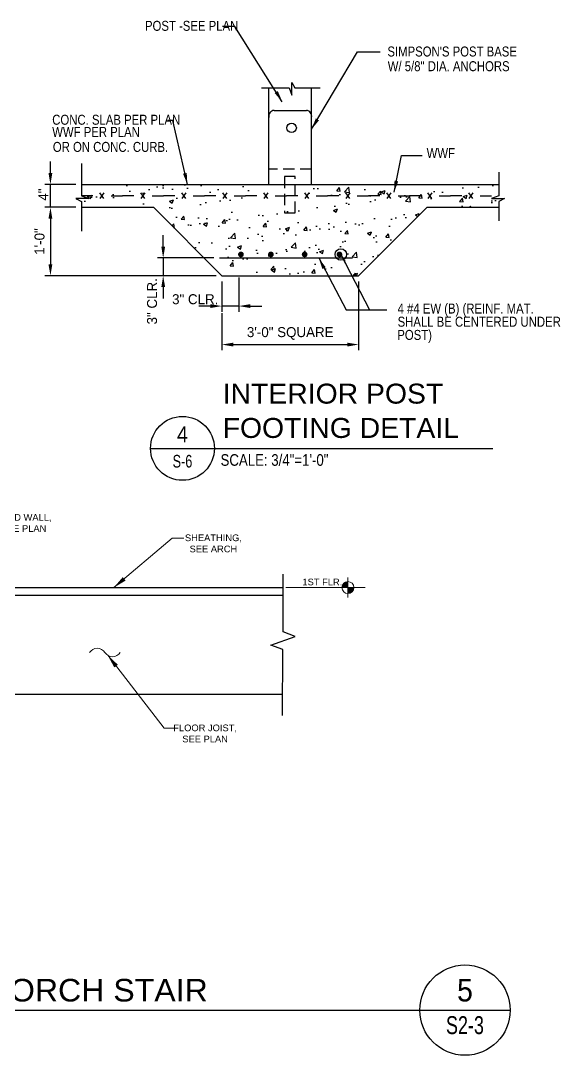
# Model space of a CAD drawing. Extents: x 4834 to 83801, y -13735 to 32221.
# Drawn here: x 11089.6 to 11184.2, y -5159.3 to -4977.9 of the extents above; entities that cross this region are included whole.
import ezdxf
from ezdxf.enums import TextEntityAlignment as Align

# ---------------------------------------------------------------- set-up
doc = ezdxf.new("R2010")
doc.units = 0
doc.header["$LTSCALE"] = 8
doc.header["$MEASUREMENT"] = 0
doc.linetypes.add('HIDDEN', pattern=[0.375, 0.25, -0.125])
doc.layers.get('0').update_dxf_attribs({"lineweight": 9})
doc.layers.get('DefPoints').update_dxf_attribs({"color": 17})
for name, color, linetype in [('CMU', 3, 'Continuous'), ('S-ANNO-PATT', 101, 'Continuous'), ('S-DIM', 3, 'Continuous'), ('S-DIMS', 2, 'Continuous'), ('S-MARK', 3, 'Continuous'), ('S-SECT-MISC', 134, 'Continuous'), ('S-SECT-RBAR', 4, 'Continuous'), ('s-text', 6, 'Continuous'), ('STEEL', 7, 'Continuous')]:
    doc.layers.add(name, color=color, linetype=linetype)
doc.layers.add('DIM_DA', color=4, linetype='Continuous', lineweight=25)
doc.layers.add('TEXT', color=6, linetype='Continuous', lineweight=25)
doc.styles.add('ROOMS', font='arial.ttf', dxfattribs={"height": 8})
doc.styles.get("Standard").update_dxf_attribs({"font": 'stylu.ttf'})
doc.dimstyles.new('Forum 24', dxfattribs={"dimscale": 24, "dimtxt": 0.1875, "dimasz": 0.09375, "dimexe": 0.0625, "dimexo": 0.0625, "dimgap": 0.125, "dimtad": 1, "dimdec": 4, "dimrnd": 1, "dimzin": 7, "dimdsep": 46, "dimlunit": 4, "dimtxsty": 'Standard', "dimblk": 'OBLIQUE', "dimblk1": 'DIMTICK', "dimblk2": 'OBLIQUE', "dimcen": -0.0625, "dimdle": 0.125, "dimclrd": 256, "dimclre": 256, "dimclrt": 256, "dimadec": 0, "dimazin": 0, "dimtfac": 1, "dimtdec": 4, "dimtmove": 1, "dimatfit": 3, "dimfxl": 0.0625, "dimtvp": 1.2, "dimfrac": 2, "dimtolj": 1, "dimtzin": 7, "dimlwd": 13, "dimarcsym": 0})
doc.dimstyles.new('STD-16', dxfattribs={"dimscale": 16, "dimtxt": 0.109375, "dimasz": 0.125, "dimexe": 0.0625, "dimexo": 0.0625, "dimgap": 0.0625, "dimtad": 1, "dimdec": 4, "dimzin": 3, "dimdsep": 46, "dimlunit": 4, "dimtxsty": 'Standard', "dimcen": 0.09375, "dimclrd": 256, "dimclre": 256, "dimclrt": 50, "dimadec": 0, "dimazin": 0, "dimtfac": 1, "dimtdec": 4, "dimtmove": 2, "dimatfit": 3, "dimfxl": 1, "dimfrac": 2, "dimtolj": 1, "dimtzin": 0, "dimarcsym": 0})
doc.dimstyles.new('STD-16$7', dxfattribs={"dimscale": 16, "dimtxt": 0.09375, "dimasz": 0.125, "dimexe": 0.0625, "dimexo": 0.0625, "dimgap": 0.0625, "dimtad": 1, "dimdec": 4, "dimzin": 3, "dimdsep": 46, "dimlunit": 4, "dimtxsty": 'Standard', "dimcen": 0.0625, "dimdle": 0.0625, "dimclrd": 256, "dimclre": 4, "dimclrt": 6, "dimadec": 0, "dimazin": 0, "dimtfac": 1, "dimtdec": 4, "dimtix": 1, "dimtmove": 2, "dimatfit": 3, "dimfxl": 1, "dimfrac": 1, "dimtolj": 1, "dimtzin": 0, "dimarcsym": 0})

# ---------------------------------------------------------------- blocks, each defined once
blk = doc.blocks.new('*D2835')
at = {"layer": 'DefPoints', "color": 0, "transparency": 16777216}
for p in [(11100.21, -5010.58), (11094.77, -5022.58), (11124.82, -5022.58)]:
    blk.add_point(p, dxfattribs=at)
at = {"layer": 's-text', "lineweight": -2, "transparency": 16777216}
for p, q in [((11099.21, -5010.58), (11093.77, -5010.58)), ((11094.77, -5012.58), (11094.77, -5020.58)), ((11123.82, -5022.58), (11093.77, -5022.58))]:
    blk.add_line(p, q, dxfattribs=at)
at = {"layer": 's-text', "transparency": 16777216}
for points in [[(11094.43, -5012.58), (11095.1, -5012.58), (11094.77, -5010.58)], [(11094.43, -5020.58), (11095.1, -5020.58), (11094.77, -5022.58)]]:
    blk.add_solid(points, dxfattribs=at)
at = {"layer": 's-text', "color": 50, "transparency": 16777216, "insert": (11092.86, -5016.58), "char_height": 1.75, "attachment_point": 5, "rotation": 90}
blk.add_mtext('\\A1;1\'-0"', dxfattribs=at)
blk = doc.blocks.new('*D2836')
at = {"layer": 'DefPoints', "color": 0, "transparency": 16777216}
for p in [(11094.77, -5006.58), (11100.21, -5006.58), (11100.21, -5010.58)]:
    blk.add_point(p, dxfattribs=at)
at = {"layer": 's-text', "lineweight": -2, "transparency": 16777216}
for p, q in [((11094.77, -5004.58), (11094.77, -5002.58)), ((11099.21, -5006.58), (11093.77, -5006.58)), ((11094.77, -5010.58), (11094.77, -5006.58)), ((11099.21, -5010.58), (11093.77, -5010.58)), ((11094.77, -5012.58), (11094.77, -5014.58))]:
    blk.add_line(p, q, dxfattribs=at)
at = {"layer": 's-text', "transparency": 16777216}
for points in [[(11094.43, -5004.58), (11095.1, -5004.58), (11094.77, -5006.58)], [(11094.43, -5012.58), (11095.1, -5012.58), (11094.77, -5010.58)]]:
    blk.add_solid(points, dxfattribs=at)
at = {"layer": 's-text', "color": 50, "transparency": 16777216, "insert": (11093.52, -5008.35), "char_height": 1.75, "attachment_point": 5, "rotation": 90}
blk.add_mtext('\\A1;4"', dxfattribs=at)
blk = doc.blocks.new('*D2832')
at = {"layer": 'DefPoints', "color": 0, "transparency": 16777216}
for p in [(11148.82, -5022.58), (11124.82, -5028.14), (11148.82, -5034.65)]:
    blk.add_point(p, dxfattribs=at)
at = {"layer": 'S-DIMS', "lineweight": -2, "transparency": 16777216}
for p, q in [((11148.82, -5023.58), (11148.82, -5035.65)), ((11124.82, -5029.14), (11124.82, -5035.65)), ((11126.82, -5034.65), (11146.82, -5034.65))]:
    blk.add_line(p, q, dxfattribs=at)
at = {"layer": 'S-DIMS', "transparency": 16777216}
for points in [[(11126.82, -5034.32), (11126.82, -5034.99), (11124.82, -5034.65)], [(11146.82, -5034.32), (11146.82, -5034.99), (11148.82, -5034.65)]]:
    blk.add_solid(points, dxfattribs=at)
at = {"layer": 'S-DIMS', "color": 50, "transparency": 16777216, "insert": (11136.82, -5032.71), "char_height": 1.75, "attachment_point": 5}
blk.add_mtext('\\A1;3\'-0" SQUARE', dxfattribs=at)
blk = doc.blocks.new('psect')
at = {"color": 160}
blk.add_line((-24, 0), (24, 0), dxfattribs=at)
at = {"color": 202}
blk.add_circle((0, 0), 24, dxfattribs=at)
at = {"color": 33, "width": 0.9375}
blk.add_attdef('SN', text='', height=12, dxfattribs=at).set_placement((0, 10.53), align=Align.MIDDLE)
at = {"color": 104, "width": 0.75}
blk.add_attdef('SHT', text='', height=9.5, dxfattribs=at).set_placement((0, -9.63), align=Align.MIDDLE)
blk = doc.blocks.new('*D2847')
at = {"layer": 'DefPoints', "color": 0, "transparency": 16777216}
for p in [(11124.43, -5019.47), (11114.54, -5022.58), (11124.82, -5022.58)]:
    blk.add_point(p, dxfattribs=at)
at = {"layer": 'S-DIMS', "lineweight": -2, "transparency": 16777216}
for p, q in [((11114.54, -5017.47), (11114.54, -5015.47)), ((11123.43, -5019.47), (11113.54, -5019.47)), ((11114.54, -5019.47), (11114.54, -5022.58)), ((11123.82, -5022.58), (11113.54, -5022.58)), ((11114.54, -5024.58), (11114.54, -5026.58))]:
    blk.add_line(p, q, dxfattribs=at)
at = {"layer": 'S-DIMS', "transparency": 16777216}
for points in [[(11114.21, -5017.47), (11114.88, -5017.47), (11114.54, -5019.47)], [(11114.21, -5024.58), (11114.88, -5024.58), (11114.54, -5022.58)]]:
    blk.add_solid(points, dxfattribs=at)
at = {"layer": 'S-DIMS', "color": 50, "transparency": 16777216, "insert": (11112.6, -5027.06), "char_height": 1.75, "attachment_point": 5, "rotation": 90}
blk.add_mtext('\\A1;3" CLR.', dxfattribs=at)
blk = doc.blocks.new('*D2848')
at = {"layer": 'DefPoints', "color": 0, "transparency": 16777216}
for p in [(11124.82, -5022.58), (11127.82, -5021.92), (11124.82, -5027.9)]:
    blk.add_point(p, dxfattribs=at)
at = {"layer": 'S-DIMS', "lineweight": -2, "transparency": 16777216}
for p, q in [((11127.82, -5022.92), (11127.82, -5028.9)), ((11124.82, -5023.58), (11124.82, -5028.9)), ((11122.82, -5027.9), (11120.82, -5027.9)), ((11127.82, -5027.9), (11124.82, -5027.9)), ((11129.82, -5027.9), (11131.82, -5027.9))]:
    blk.add_line(p, q, dxfattribs=at)
at = {"layer": 'S-DIMS', "transparency": 16777216}
for points in [[(11122.82, -5027.57), (11122.82, -5028.24), (11124.82, -5027.9)], [(11129.82, -5027.57), (11129.82, -5028.24), (11127.82, -5027.9)]]:
    blk.add_solid(points, dxfattribs=at)
at = {"layer": 'S-DIMS', "color": 50, "transparency": 16777216, "insert": (11120.16, -5026.71), "char_height": 1.75, "attachment_point": 5}
blk.add_mtext('\\A1;3" CLR.', dxfattribs=at)
blk = doc.blocks.new('*U2733')
for p, q in [((0.125, 0), (0, 0)), ((0.244, 0.031), (0.202, -0.031)), ((0.244, -0.031), (0.202, 0.031)), ((0.324, 0), (0.449, 0)), ((0.693, -0.031), (0.652, 0.031)), ((0.693, 0.031), (0.652, -0.031)), ((0.774, 0), (0.899, 0)), ((1.143, -0.031), (1.101, 0.031)), ((1.143, 0.031), (1.101, -0.031)), ((1.592, -0.031), (1.55, 0.031)), ((1.592, 0.031), (1.55, -0.031)), ((2.041, -0.031), (2, 0.031)), ((2.041, 0.031), (2, -0.031)), ((2.491, -0.031), (2.449, 0.031)), ((2.491, 0.031), (2.449, -0.031)), ((2.94, -0.031), (2.898, 0.031)), ((2.94, 0.031), (2.898, -0.031)), ((3.389, -0.031), (3.348, 0.031)), ((3.389, 0.031), (3.348, -0.031)), ((3.839, -0.031), (3.797, 0.031)), ((3.839, 0.031), (3.797, -0.031)), ((4.288, -0.031), (4.246, 0.031)), ((4.288, 0.031), (4.246, -0.031)), ((0.574, 0), (0.449, 0)), ((1.024, 0), (0.899, 0)), ((1.223, 0), (1.348, 0)), ((1.473, 0), (1.348, 0)), ((1.672, 0), (1.797, 0)), ((1.922, 0), (1.797, 0)), ((2.122, 0), (2.247, 0)), ((2.372, 0), (2.247, 0)), ((2.571, 0), (2.696, 0)), ((2.821, 0), (2.696, 0)), ((3.02, 0), (3.145, 0)), ((3.27, 0), (3.145, 0)), ((3.47, 0), (3.595, 0)), ((3.72, 0), (3.595, 0)), ((3.919, 0), (4.044, 0)), ((4.169, 0), (4.044, 0)), ((4.368, 0), (4.493, 0))]:
    blk.add_line(p, q)
blk = doc.blocks.new('_Oblique')
at = {"color": 0, "linetype": 'ByBlock', "lineweight": -2}
blk.add_line((-0.5, -0.5), (0.5, 0.5), dxfattribs=at)
blk = doc.blocks.new('DIMTICK')
for p, q in [((0, 1), (0, -1)), ((-1, 0), (1, 0))]:
    blk.add_line(p, q)
at = {"const_width": 0.141}
blk.add_lwpolyline([(0.707, 0.707), (-0.707, -0.707)], dxfattribs=at)
blk = doc.blocks.new('sect_num')
at = {"layer": 'S-MARK', "color": 160}
blk.add_line((-6, 0), (6, 0), dxfattribs=at)
at = {"layer": 'S-MARK', "color": 202}
blk.add_circle((0, 0), 6, dxfattribs=at)
at = {"layer": 'S-MARK', "color": 33, "width": 0.9375}
blk.add_attdef('SN', text='', height=3, dxfattribs=at).set_placement((0, 2.63), align=Align.MIDDLE)
at = {"layer": 'S-MARK', "color": 104, "width": 0.75}
blk.add_attdef('SHT', text='', height=2.38, dxfattribs=at).set_placement((0, -1.99), align=Align.MIDDLE)

msp = doc.modelspace()

# ---------------------------------------------------------------- hatches: boundary and pattern name
at = {"ltscale": 2}
h = msp.add_hatch(color=0, dxfattribs=at)
h.paths.add_polyline_path([(11146.94144, -5076.20438, 0.414213562), (11145.88304, -5077.26278), (11146.94144, -5077.26278)])
h.paths.add_polyline_path([(11147.99984, -5077.26278), (11146.94144, -5077.26278), (11146.94144, -5078.32118, 0.414213562)])
at = {"layer": 'S-ANNO-PATT'}
h = msp.add_hatch(dxfattribs=at)
h.set_pattern_fill('AR-CONC', color=256, style=0)
h.set_pattern_definition([(50, (10715.3254, -5088.4964), (7.1726, -0.62752), [0.75, -8.25]), (355, (10715.3254, -5088.4964), (-1.38751, 7.52192), [0.6, -6.6]), (100.4514, (10715.923, -5088.549), (5.78509, 6.8944), [0.6374, -7.01142]), (46.1842, (10715.325, -5086.496), (10.67241, -1.65519), [1.125, -12.375]), (96.6356, (10716.215, -5086.634), (9.34663, 9.74118), [0.9561, -10.51713]), (351.1842, (10715.325, -5086.496), (9.34662, 9.74119), [0.9, -9.9]), (21, (10716.3254, -5086.9964), (5.96907, -4.02619), [0.75, -8.25]), (326, (10716.3254, -5086.9964), (2.43315, 7.2515), [0.6, -6.6]), (71.4514, (10716.823, -5087.332), (8.40223, 3.2253), [0.6374, -7.01142]), (37.5, (10715.3254, -5088.4964), (0.121599, 3.328939), [0, -6.52, 0, -6.7, 0, -6.625]), (7.5, (10715.3254, -5088.4964), (2.630695, 3.944117), [0, -3.82, 0, -6.37, 0, -2.525]), (327.5, (10713.0954, -5088.4964), (5.338224, -0.225549), [0, -2.5, 0, -7.8, 0, -10.35]), (317.5, (10712.0954, -5088.4964), (5.83186, 1.00105), [0, -3.25, 0, -5.18, 0, -7.35])])
h.paths.add_polyline_path([(11144.72879, -5019.47036), (11126.82275, -5019.47036), (11121.70695, -5019.47036), (11124.81533, -5022.57874), (11148.81581, -5022.57874), (11152.54847, -5018.84608), (11146.73413, -5018.84608, -0.73602851)])
h.paths.add_polyline_path([(11129.98554, -5011.1942), (11129.98554, -5006.57842), (11100.21219, -5006.57842), (11100.21219, -5008.54833), (11101.49346, -5009.01709), (11099.24342, -5009.01709), (11100.21219, -5009.5796), (11100.21219, -5010.5785), (11112.81509, -5010.5785), (11121.70695, -5019.47036), (11126.82275, -5019.47036), (11144.72879, -5019.47036, -0.152054813), (11144.53445, -5018.84608, -1), (11146.73413, -5018.84608), (11152.54847, -5018.84608), (11160.81605, -5010.5785), (11173.41895, -5010.5785), (11173.41895, -5009.5796), (11174.38772, -5009.01709), (11172.13767, -5009.01709), (11173.41895, -5008.54833), (11173.41895, -5006.57842), (11140.14549, -5006.57842), (11140.14549, -5007.93079), (11140.58347, -5007.93079), (11140.57726, -5007.9401), (11140.57105, -5007.93079), (11140.14549, -5007.93079), (11140.14549, -5011.1942)])
h.paths.add_polyline_path([(11145.20243, -5009.82995, -1), (11145.70244, -5009.82995, -1)], flags=16)
h.paths.add_polyline_path([(11137.6532, -5018.84608, -1), (11137.15319, -5018.84608, -1)], flags=16)
h.paths.add_polyline_path([(11128.4287, -5009.82995, -1), (11127.92869, -5009.82995, -1)], flags=16)
h.paths.add_polyline_path([(11128.4287, -5018.84608, -1), (11127.92869, -5018.84608, -1)], flags=16)

# ---------------------------------------------------------------- linework, layer by layer
at = {"color": 0, "ltscale": 2}
for p, q in [((11146.94144, -5079.0065), (11146.94144, -5075.48509)), ((11136.02157, -5077.26278), (11149.97015, -5077.26278))]:
    msp.add_line(p, q, dxfattribs=at)
msp.add_circle((11146.94144, -5077.26278), 1.0584, dxfattribs=at)
for centre, radius, start, end in [((11102.97827, -5089.49883), 1.58853, 32.4933685, 147.5449423), ((11105.65438, -5087.78652), 1.58852, 212.7328931, 327.5450451)]:
    msp.add_arc(centre, radius, start, end)
at = {"layer": 'CMU'}
for p, q in [((11133.06655, -5006.57842), (11133.06655, -4989.65446)), ((11140.56459, -5006.57842), (11140.56459, -4989.65446)), ((11100.21219, -5006.57842), (11173.41895, -5006.57842)), ((11100.21219, -5010.5785), (11112.81509, -5010.5785)), ((11124.81533, -5022.57874), (11112.81509, -5010.5785)), ((11148.81581, -5022.57874), (11160.81605, -5010.5785)), ((11160.81605, -5010.5785), (11173.41895, -5010.5785)), ((11124.81533, -5022.57874), (11148.81581, -5022.57874))]:
    msp.add_line(p, q, dxfattribs=at)
at = {"layer": 'DIM_DA', "color": 2, "linetype": 'ByBlock'}
for p, q in [((11069.90464, -5077.27331), (11135.62643, -5077.27331)), ((11069.90464, -5078.59163), (11135.62041, -5078.59163)), ((11135.54081, -5096.02767), (11069.19407, -5096.02767))]:
    msp.add_line(p, q, dxfattribs=at)
at = {"layer": 'S-DIM', "linetype": 'Continuous'}
msp.add_lwpolyline([(11135.48681, -5099.71364), (11135.53978, -5088.1117), (11133.43662, -5087.33532), (11137.65695, -5085.82103), (11135.55378, -5085.04465), (11135.59993, -5074.93584)], dxfattribs=at)
at = {"layer": 'S-DIMS'}
for p, q in [((11123.41965, -5019.47036), (11117.85308, -5019.47036)), ((11123.81531, -5022.57874), (11117.85308, -5022.57874)), ((11124.81533, -5023.57876), (11124.81533, -5028.1356))]:
    msp.add_line(p, q, dxfattribs=at)
at = {"layer": 'S-MARK', "color": 160}
for p, q in [((11123.51988, -5052.85398), (11172.36464, -5052.85398)), ((11029.72068, -5151.35373), (11159.54224, -5151.35373))]:
    msp.add_line(p, q, dxfattribs=at)
at = {"layer": 'S-SECT-RBAR'}
msp.add_line((11124.43207, -5019.47036), (11147.72129, -5019.47036), dxfattribs=at)
at = {"layer": 'S-SECT-RBAR', "const_width": 0.50001}
for points in [[(11128.4287, -5018.84608, -1), (11127.92869, -5018.84608, -1)], [(11133.67668, -5018.84608, -1), (11133.17667, -5018.84608, -1)], [(11139.60087, -5018.84608, -1), (11139.10086, -5018.84608, -1)], [(11145.20243, -5018.84608, 1), (11145.70244, -5018.84608, 1)]]:
    msp.add_lwpolyline(points, format="xyb", close=True, dxfattribs=at)
at = {"layer": 's-text'}
msp.add_line((11133.98425, -4993.59555), (11139.64689, -4993.59555), dxfattribs=at)
at = {"layer": 's-text', "linetype": 'HIDDEN'}
msp.add_line((11140.56459, -5003.90713), (11133.06655, -5003.90713), dxfattribs=at)
msp.add_lwpolyline([(11135.83493, -5011.5783), (11137.65841, -5011.5783), (11137.65841, -5005.20006), (11135.83493, -5005.20006)], close=True, dxfattribs=at)
at = {"layer": 's-text'}
msp.add_circle((11137.06556, -4996.65474), 0.82667, dxfattribs=at)
for centre, start, end in [((11134.04923, -4994.5983), 93.707518, 192.0580255), ((11139.58191, -4994.5983), 347.9419745, 86.292482)]:
    msp.add_arc(centre, 1.00485, start, end, dxfattribs=at)
at = {"layer": 'STEEL', "color": 1}
for p, q in [((11137.07907, -4990.93567), (11137.07907, -4988.68573)), ((11137.07907, -4988.68573), (11137.64156, -4989.65446)), ((11131.7735, -4989.65446), (11136.61033, -4989.65446)), ((11136.61033, -4989.65446), (11137.07907, -4990.93567)), ((11137.64156, -4989.65446), (11142.07378, -4989.65446)), ((11100.21219, -5002.91062), (11100.21219, -5008.54833)), ((11173.41895, -5004.40346), (11173.41895, -5008.54833)), ((11100.21219, -5008.54833), (11101.49346, -5009.01709)), ((11173.41895, -5008.54833), (11172.13767, -5009.01709)), ((11099.24342, -5009.01709), (11100.21219, -5009.5796)), ((11101.49346, -5009.01709), (11099.24342, -5009.01709)), ((11100.21219, -5009.5796), (11100.21219, -5014.78586)), ((11172.13767, -5009.01709), (11174.38772, -5009.01709)), ((11174.38772, -5009.01709), (11173.41895, -5009.5796)), ((11173.41895, -5009.5796), (11173.41895, -5012.95658))]:
    msp.add_line(p, q, dxfattribs=at)

# ---------------------------------------------------------------- block references
at = {"xscale": 1.32, "yscale": 1.32, "zscale": 1.32}
msp.add_blockref('sect_num', (11167.46224, -5151.35373), dxfattribs=at).add_auto_attribs({'SN': '5', 'SHT': 'S2-3'})
at = {"layer": 'S-MARK', "xscale": 0.2333324000001085, "yscale": 0.2333324000001085, "zscale": 0.2333324000001085}
msp.add_blockref('psect', (11117.9199, -5052.85398), dxfattribs=at).add_auto_attribs({'SN': '4', 'SHT': 'S-6'})
at = {"layer": 'S-SECT-MISC', "xscale": 16, "yscale": 16, "zscale": 16}
msp.add_blockref('*U2733', (11100.21219, -5008.54833), dxfattribs=at)

# ---------------------------------------------------------------- texts
at = {"layer": 'S-MARK', "color": 210, "width": 1.0625}
for s, p in [('INTERIOR POST', (11124.96912, -5045.00337)), ('FOOTING DETAIL', (11124.96912, -5051.01942))]:
    msp.add_text(s, height=3.499986, dxfattribs=at).set_placement(p)
at = {"layer": 'S-MARK', "color": 50, "width": 0.85}
msp.add_text('SCALE: 3/4"=1\'-0"', height=2.0416585, dxfattribs=at).set_placement((11124.60081, -5055.90882))
at = {"layer": 'S-MARK', "color": 210, "width": 1.0625}
msp.add_text('FRONT PORCH STAIR', height=3.96, dxfattribs=at).set_placement((11092.66618, -5147.85724), align=Align.MIDDLE)
at = {"layer": 's-text', "width": 0.85}
for s, p in [('POST -SEE PLAN', (11111.34798, -4979.63766)), ("SIMPSON'S POST BASE", (11153.86659, -4984.13965)), ('W/ 5/8" DIA. ANCHORS', (11153.91972, -4986.71459)), ('CONC. SLAB PER PLAN', (11095.08174, -4996.10635)), ('WWF PER PLAN', (11095.08174, -4998.24635)), ('OR ON CONC. CURB.', (11095.191, -5000.86827)), ('WWF', (11160.74652, -5001.95729)), ('4 #4 EW (B) (REINF. MAT.', (11155.64819, -5029.20633)), ('SHALL BE CENTERED UNDER', (11155.64819, -5031.51877)), ('POST)', (11155.59507, -5033.83121))]:
    msp.add_text(s, height=1.75, dxfattribs=at).set_placement(p)
at = {"layer": 'TEXT', "char_height": 1.1705057, "width": 17.1339517, "attachment_point": 5, "style": 'ROOMS'}
for s, insert in [('\\A1;STUD WALL,\\PSEE PLAN', (11090.05328, -5065.93664)), ('\\A1;SHEATHING,\\PSEE ARCH', (11123.35149, -5069.5191)), ('\\A1;\\pxql;1ST FLR.', (11147.51971, -5076.28877)), ('\\A1;FLOOR JOIST,\\PSEE PLAN', (11121.89467, -5102.84526))]:
    msp.add_mtext(s, dxfattribs=dict(at, insert=insert))

# ---------------------------------------------------------------- dimensions: what is measured, and where the dimension line sits
at = {"layer": 'S-DIMS'}
dim = msp.add_linear_dim(base=(11114.54174, -5022.57874), p1=(11124.43207, -5019.47036), p2=(11124.81533, -5022.57874), angle=90, text='3" CLR.', dimstyle='STD-16', dxfattribs=at)
dim.commit()
dim.dimension.update_dxf_attribs({"geometry": '*D2847', "text_midpoint": (11112.59641, -5027.05712), "dimtype": 160})
dim = msp.add_linear_dim(base=(11124.81533, -5027.90488), p1=(11127.82277, -5021.92147), p2=(11124.81533, -5022.57874), text='3" CLR.', dimstyle='STD-16', dxfattribs=at)
dim.commit()
dim.dimension.update_dxf_attribs({"geometry": '*D2848', "text_midpoint": (11120.16156, -5026.71169), "dimtype": 160})
dim = msp.add_linear_dim(base=(11148.81581, -5034.6523), p1=(11124.81533, -5028.1356), p2=(11148.81581, -5022.57874), text='3\'-0" SQUARE', dimstyle='STD-16', dxfattribs=at)
dim.commit()
dim.dimension.update_dxf_attribs({"geometry": '*D2832', "text_midpoint": (11136.81557, -5032.71068)})
at = {"layer": 's-text'}
dim = msp.add_linear_dim(base=(11094.76612, -5006.57842), p1=(11100.21219, -5010.5785), p2=(11100.21219, -5006.57842), angle=90, text='4"', dimstyle='STD-16', dxfattribs=at)
dim.commit()
dim.dimension.update_dxf_attribs({"geometry": '*D2836', "text_midpoint": (11093.51597, -5008.35402), "dimtype": 160})
dim = msp.add_linear_dim(base=(11094.76612, -5022.57874), p1=(11100.21219, -5010.5785), p2=(11124.81533, -5022.57874), angle=90, text='1\'-0"', dimstyle='STD-16', dxfattribs=at)
dim.commit()
dim.dimension.update_dxf_attribs({"geometry": '*D2835', "text_midpoint": (11092.85973, -5016.57862)})

# ---------------------------------------------------------------- leaders
for points in [[(11135.43194, -4992.07601), (11127.12356, -4978.88475), (11124.96787, -4978.88475)], [(11140.56459, -4996.88799), (11148.62943, -4983.32334), (11152.60851, -4983.32334)], [(11118.79239, -5006.57842), (11116.20367, -4995.33939), (11115.31695, -4995.33939)], [(11155.04667, -5007.93079), (11156.31192, -5001.51593), (11159.96731, -5001.51593)], [(11141.81109, -5019.47036), (11146.64514, -5028.57751), (11152.56144, -5028.57751)]]:
    msp.add_leader(points, dimstyle='STD-16$7', dxfattribs=at)
msp.add_leader([(11145.70244, -5018.84608), (11150.72783, -5028.57751), (11153.76434, -5028.57751)], dimstyle='STD-16$7', override={"dimldrblk": 'DotBlank'}, dxfattribs=at)
at = {"layer": 'TEXT'}
for points in [[(11105.87544, -5077.27331), (11116.14223, -5068.58295), (11118.13871, -5068.59912)], [(11104.8146, -5089.13491), (11114.73823, -5101.90148), (11116.73471, -5101.91765)]]:
    msp.add_leader(points, dimstyle='Forum 24', override={"dimasz": 0.1, "dimtad": 0}, dxfattribs=at)

doc.saveas('drawing.dxf')
